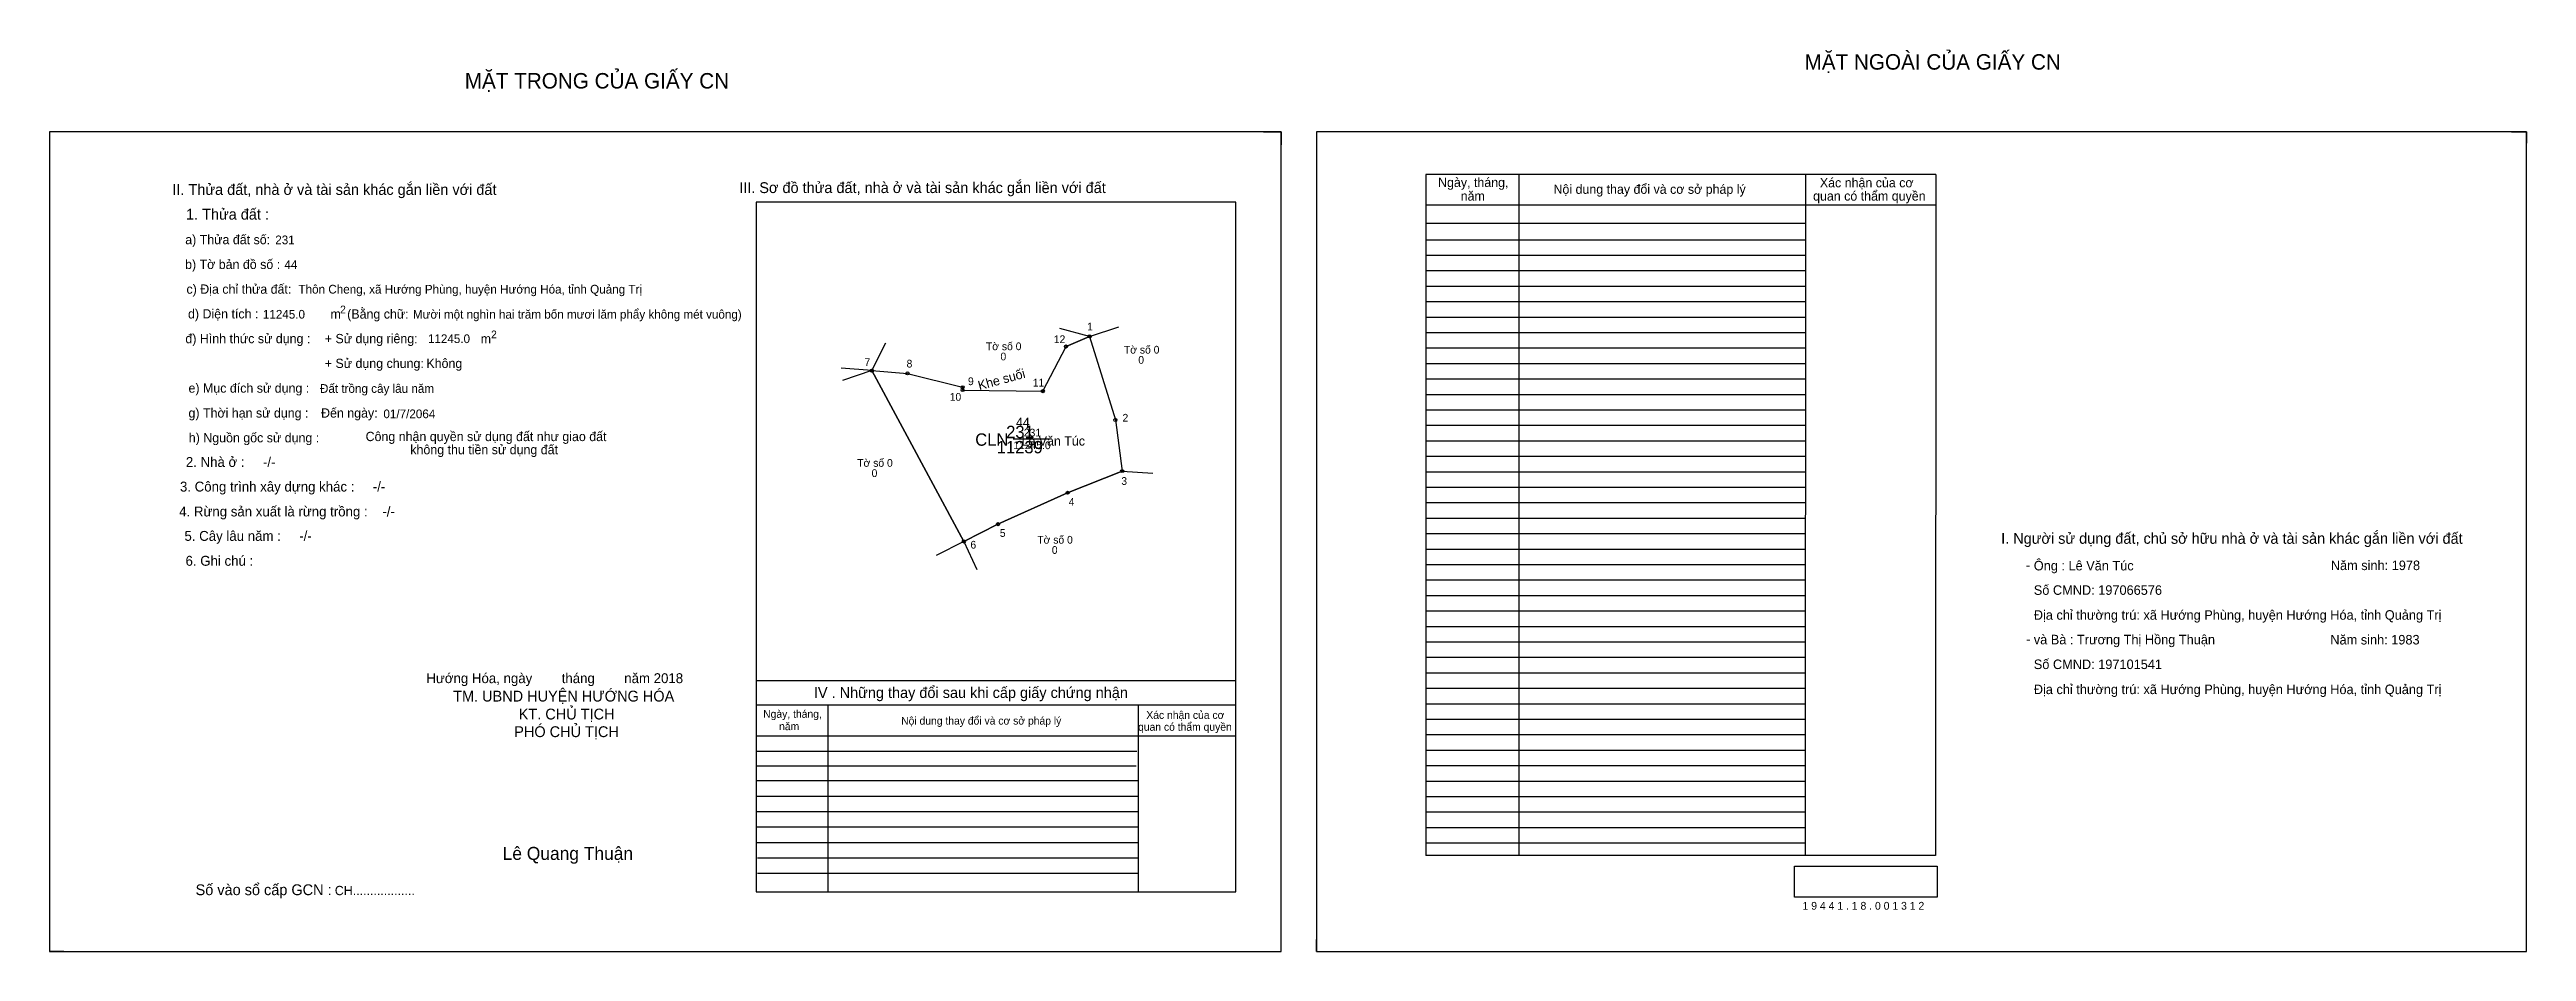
# Model space of a CAD drawing. Extents: x 530129 to 533640, y 1849008 to 1849620.
# Drawn here: x 532039 to 533640, y 1849037 to 1849620 of the extents above.
import ezdxf

# ---------------------------------------------------------------- set-up
doc = ezdxf.new("R2010")
doc.units = 0
for name, color, linetype in [('Default', 7, 'Continuous'), ('Level 10', 7, 'Continuous'), ('Level 11', 7, 'Continuous'), ('Level 13', 7, 'Continuous'), ('Level 2', 7, 'Continuous'), ('Level 22', 7, 'Continuous'), ('Level 27', 7, 'Continuous'), ('Level 3', 7, 'Continuous'), ('Level 36', 7, 'Continuous'), ('Level 4', 7, 'Continuous'), ('Level 5', 7, 'Continuous'), ('Level 55', 7, 'Continuous'), ('Level 6', 7, 'Continuous'), ('Level 7', 7, 'Continuous'), ('Level 8', 7, 'Continuous'), ('Level 9', 7, 'Continuous')]:
    doc.layers.add(name, color=color, linetype=linetype)

msp = doc.modelspace()

# ---------------------------------------------------------------- linework, layer by layer
at = {"layer": 'Level 10'}
for p, q in [((532823.4, 1849566.8), (532834.7, 1849566.8)), ((532834.7, 1849566.8), (532834.7, 1849558.4)), ((533630.2, 1849566.8), (533639.8, 1849566.8)), ((533639.8, 1849566.8), (533639.8, 1849559.4)), ((532710.9, 1849434.5), (532695.7, 1849428)), ((532570.2, 1849412.4), (532629.6, 1849301.9)), ((532696.7, 1849333.4), (532732, 1849347.4)), ((532651.7, 1849313.1), (532696.7, 1849333.4)), ((532629.6, 1849301.9), (532651.7, 1849313.1)), ((532038.6, 1849044.6), (532038.6, 1849036.8)), ((532047.8, 1849036.8), (532038.6, 1849036.8)), ((532857.5, 1849036.8), (532857.5, 1849044.6)), ((532857.5, 1849036.8), (532864.6, 1849036.8))]:
    msp.add_line(p, q, dxfattribs=at)
for points in [[(532038.6, 1849036.8), (532834.7, 1849036.8), (532834.7, 1849566.8), (532038.6, 1849566.8)], [(532857.5, 1849036.8), (533639.8, 1849036.8), (533639.8, 1849566.8), (532857.5, 1849566.8)], [(532628.8, 1849399.8), (532680.7, 1849399.1), (532695.7, 1849428), (532710.9, 1849434.5), (532727.6, 1849380.5), (532732, 1849347.4), (532696.7, 1849333.4), (532651.7, 1849313.1), (532629.6, 1849301.9), (532570.2, 1849412.4), (532593.2, 1849410.6), (532628.8, 1849401.6)]]:
    msp.add_lwpolyline(points, close=True, dxfattribs=at)
at = {"layer": 'Level 11'}
for centre in [(532710.9, 1849434.5), (532695.7, 1849428), (532570.2, 1849412.4), (532593.2, 1849410.6), (532628.8, 1849401.6), (532628.8, 1849399.8), (532628.8, 1849399.8), (532680.7, 1849399.1), (532727.6, 1849380.5), (532732, 1849347.4), (532696.7, 1849333.4), (532651.7, 1849313.1), (532629.6, 1849301.9)]:
    msp.add_circle(centre, 1, dxfattribs=at)
at = {"layer": 'Level 27'}
for p, q in [((532710.9, 1849434.5), (532691.6, 1849439.6)), ((532710.9, 1849434.5), (532729.9, 1849440.7)), ((532570.2, 1849412.4), (532579.1, 1849430.3)), ((532570.2, 1849412.4), (532550.3, 1849413.9)), ((532570.2, 1849412.4), (532551.2, 1849406.1)), ((532732, 1849347.4), (532751.9, 1849346)), ((532629.6, 1849301.9), (532611.7, 1849292.9)), ((532629.6, 1849301.9), (532638, 1849283.8))]:
    msp.add_line(p, q, dxfattribs=at)
at = {"layer": 'Level 6'}
msp.add_lwpolyline([(533166.5, 1849091.9), (533258.9, 1849091.9), (533258.9, 1849072), (533166.5, 1849072)], close=True, dxfattribs=at)
at = {"layer": 'Level 7'}
for p, q in [((533173.5, 1849496.8), (532928.3, 1849496.8)), ((533173.5, 1849486.8), (532928.3, 1849486.8)), ((533173.5, 1849476.8), (532928.3, 1849476.8)), ((533173.5, 1849466.8), (532928.3, 1849466.8)), ((533173.5, 1849456.8), (532928.3, 1849456.8)), ((533173.5, 1849446.8), (532928.3, 1849446.8)), ((533173.5, 1849436.8), (532928.3, 1849436.8)), ((533173.5, 1849426.8), (532928.3, 1849426.8)), ((533173.5, 1849416.8), (532928.3, 1849416.8)), ((533173.5, 1849406.8), (532928.3, 1849406.8)), ((533173.5, 1849396.8), (532928.3, 1849396.8)), ((533173.5, 1849386.8), (532928.3, 1849386.8)), ((533173.5, 1849376.8), (532928.3, 1849376.8)), ((533173.5, 1849366.8), (532928.3, 1849366.8)), ((533173.5, 1849356.8), (532928.3, 1849356.8)), ((533173.5, 1849346.8), (532928.3, 1849346.8)), ((533173.5, 1849336.8), (532928.3, 1849336.8)), ((533173.5, 1849326.8), (532928.3, 1849326.8)), ((533173.5, 1849316.8), (532928.3, 1849316.8)), ((533173.5, 1849306.8), (532928.3, 1849306.8)), ((533173.5, 1849296.8), (532928.3, 1849296.8)), ((533173.5, 1849286.8), (532928.3, 1849286.8)), ((533173.5, 1849276.8), (532928.3, 1849276.8)), ((533173.5, 1849266.8), (532928.3, 1849266.8)), ((533173.5, 1849256.8), (532928.3, 1849256.8)), ((533173.5, 1849246.8), (532928.3, 1849246.8)), ((533173.5, 1849236.8), (532928.3, 1849236.8)), ((533173.5, 1849226.8), (532928.3, 1849226.8)), ((533173.5, 1849216.8), (532928.3, 1849216.8)), ((533173.5, 1849206.8), (532928.3, 1849206.8)), ((533173.5, 1849196.8), (532928.3, 1849196.8)), ((533173.5, 1849186.8), (532928.3, 1849186.8)), ((532741.5, 1849166.1), (532495.4, 1849166.1)), ((533173.5, 1849176.8), (532928.3, 1849176.8)), ((533173.5, 1849166.8), (532928.3, 1849166.8)), ((532741.1, 1849156.6), (532495.4, 1849156.6)), ((532742.3, 1849147.1), (532495.4, 1849147.1)), ((533173.5, 1849156.8), (532928.3, 1849156.8)), ((533173.5, 1849146.8), (532928.3, 1849146.8)), ((532742.3, 1849137.1), (532495.4, 1849137.1)), ((533173.5, 1849136.8), (532928.3, 1849136.8)), ((532742.3, 1849127.1), (532495.4, 1849127.1)), ((532742.3, 1849117.1), (532495.4, 1849117.1)), ((533173.5, 1849126.8), (532928.3, 1849126.8)), ((533173.5, 1849116.8), (532928.3, 1849116.8)), ((532742.3, 1849107.1), (532495.4, 1849107.1)), ((533173.5, 1849106.8), (532928.3, 1849106.8)), ((532742.3, 1849097.1), (532496.2, 1849097.1)), ((532742.3, 1849087.1), (532496.2, 1849087.1))]:
    msp.add_line(p, q, dxfattribs=at)
at = {"layer": 'Level 8'}
for p, q in [((533257.9, 1849539.3), (532928.3, 1849539.3)), ((532928.3, 1849539.3), (532928.3, 1849098.8)), ((532988.3, 1849539.3), (532988.3, 1849098.8)), ((533173.7, 1849539.1), (533173.5, 1849098.8)), ((533257.9, 1849539.3), (533257.8, 1849098.8)), ((532805.4, 1849521.4), (532495.4, 1849521.4)), ((532495.4, 1849521.4), (532495.4, 1849075.4)), ((532805.4, 1849075.4), (532805.4, 1849521.4)), ((533257.9, 1849519.3), (532928.3, 1849519.3)), ((533173.5, 1849507.5), (532928.3, 1849507.5)), ((532805.4, 1849211.8), (532495.4, 1849211.8)), ((532805.4, 1849196.1), (532495.4, 1849196.1)), ((532541.7, 1849196.1), (532541.7, 1849075.4)), ((532742.3, 1849196.1), (532742.3, 1849075.4)), ((532805.4, 1849176.1), (532495.4, 1849176.1)), ((533257.8, 1849098.8), (532928.3, 1849098.8)), ((532495.4, 1849075.4), (532805.4, 1849075.4))]:
    msp.add_line(p, q, dxfattribs=at)
at = {"layer": 'Level 9'}
msp.add_line((532661.6, 1849368.2), (532685.4, 1849368.2), dxfattribs=at)

# ---------------------------------------------------------------- texts
at = {"layer": 'Default'}
for s, p in [('e) Mục đích sử dụng :', (532128.4, 1849398.1)), ('g) Thời hạn sử dụng :', (532128.4, 1849382)), ('Đến ngày:', (532214.1, 1849382)), ('h) Nguồn gốc sử dụng :', (532128.6, 1849366)), ('Công nhận quyền sử dụng đất như giao đất', (532242.9, 1849366.8)), ('không thu tiền sử dụng đất', (532271.8, 1849358.3))]:
    msp.add_text(s, height=6, dxfattribs=at).set_placement(p)
at = {"layer": 'Level 13'}
for s, p in [('231', (532668.4, 1849369.8)), ('.', (532659.1, 1849365.7)), ('11245.0', (532661.6, 1849361.6))]:
    msp.add_text(s, height=5, dxfattribs=at).set_placement(p)
at = {"layer": 'Level 2'}
msp.add_text('Lê Văn Túc', height=6, dxfattribs=at).set_placement((532666.9, 1849363.9))
at = {"layer": 'Level 22'}
msp.add_text('Khe suối', height=6, rotation=15.2576, dxfattribs=at).set_placement((532639.7, 1849399.7))
at = {"layer": 'Level 3'}
msp.add_text('CLN ', height=8, dxfattribs=at).set_placement((532637, 1849363.8))
at = {"layer": 'Level 36'}
for s, p in [('Tờ số 0', (532643.9, 1849425.6)), ('0', (532653.3, 1849419)), ('Tờ số 0', (532733.1, 1849423.4)), ('0', (532742.4, 1849416.8)), ('Tờ số 0', (532560.7, 1849350.2)), ('0', (532570, 1849343.6)), ('Tờ số 0', (532677.1, 1849300.5)), ('0', (532686.5, 1849293.9))]:
    msp.add_text(s, height=5, dxfattribs=at).set_placement(p)
at = {"layer": 'Level 4'}
msp.add_text('231', height=8, dxfattribs=at).set_placement((532657, 1849368.7))
at = {"layer": 'Level 5'}
msp.add_text('11239', height=8, dxfattribs=at).set_placement((532650.9, 1849358.9))
at = {"layer": 'Level 55'}
for s, height, p in [('1', 0.8, (532710.7, 1849434.5)), ('0', 0.22, (532710.8, 1849434.2)), ('0', 0.22, (532710.8, 1849434.2)), ('0', 0.22, (532710.8, 1849434.2)), ('12', 0.8, (532695.2, 1849428)), ('0', 0.22, (532695.7, 1849427.7)), ('7', 0.8, (532570, 1849412.4)), ('0', 0.22, (532570.2, 1849412.1)), ('0', 0.22, (532570.2, 1849412.1)), ('8', 0.8, (532593, 1849410.6)), ('0', 0.22, (532593.2, 1849410.4)), ('9', 0.8, (532628.6, 1849401.6)), ('10', 0.8, (532628.2, 1849399.8)), ('0', 0.22, (532628.7, 1849399.6)), ('0', 0.22, (532628.8, 1849401.4)), ('11', 0.8, (532680.2, 1849399.1)), ('0', 0.22, (532680.6, 1849398.9)), ('2', 0.8, (532727.4, 1849380.5)), ('0', 0.22, (532727.6, 1849380.3)), ('0', 0.22, (532727.6, 1849380.3)), ('3', 0.8, (532731.7, 1849347.4)), ('0', 0.22, (532731.9, 1849347.1)), ('0', 0.22, (532731.9, 1849347.1)), ('0', 0.22, (532731.9, 1849347.1)), ('0', 0.22, (532731.9, 1849347.1)), ('4', 0.8, (532696.4, 1849333.4)), ('0', 0.22, (532696.6, 1849333.2)), ('0', 0.22, (532696.6, 1849333.2)), ('5', 0.8, (532651.5, 1849313.1)), ('0', 0.22, (532651.7, 1849312.9)), ('0', 0.22, (532651.7, 1849312.9)), ('6', 0.8, (532629.3, 1849301.9)), ('0', 0.22, (532629.5, 1849301.7)), ('0', 0.22, (532629.5, 1849301.7)), ('0', 0.22, (532629.5, 1849301.7))]:
    msp.add_text(s, height=height, dxfattribs=at).set_placement(p)
at = {"layer": 'Level 6'}
for s, height, p in [('231', 5.63, (532184.5, 1849494.1)), ('44', 5.63, (532190.4, 1849478.1)), ('Thôn Cheng, xã Hướng Phùng, huyện Hướng Hóa, tỉnh Quảng Trị', 5.64, (532199.5, 1849462.2)), ('11245.0', 5.63, (532176.5, 1849446)), ('Mười một nghìn hai trăm bốn mươi lăm phẩy không mét vuông)', 5.632, (532273.5, 1849446)), ('11245.0', 5.63, (532283.2, 1849430.2)), ('Đất trồng cây lâu năm', 5.64, (532213.4, 1849398)), ('01/7/2064', 5.64, (532254.4, 1849381.6)), ('Ông : Lê Văn Túc', 6.16, (533321.3, 1849283.2)), ('Năm sinh: 1978', 6.16, (533513.3, 1849283.4)), ('Số CMND: 197066576', 6.16, (533321.3, 1849267.4)), ('Địa chỉ thường trú: xã Hướng Phùng, huyện Hướng Hóa, tỉnh Quảng Trị', 6.16, (533321.3, 1849251.3)), ('và Bà : Trương Thị Hồng Thuận', 6.16, (533321.3, 1849235.4)), ('Năm sinh: 1983', 6.16, (533513, 1849235.3)), ('Số CMND: 197101541', 6.16, (533321.3, 1849219.4)), ('Địa chỉ thường trú: xã Hướng Phùng, huyện Hướng Hóa, tỉnh Quảng Trị', 6.16, (533321.3, 1849203.2)), ('1 9 4 4 1 . 1 8 . 0 0 1 3 1 2', 5.04, (533171.8, 1849063.8))]:
    msp.add_text(s, height=height, dxfattribs=at).set_placement(p)
at = {"layer": 'Level 7'}
for s, height, p in [('MẶT NGOÀI CỦA GIẤY CN', 10, (533173.1, 1849607)), ('MẶT TRONG CỦA GIẤY CN', 10, (532307, 1849594.8)), ('II. Thửa đất, nhà ở và tài sản khác gắn liền với đất', 7, (532118, 1849526)), ('III. Sơ đồ thửa đất, nhà ở và tài sản khác gắn liền với đất', 7, (532484.4, 1849527.2)), ('Ngày, tháng,', 6, (532936.2, 1849531.1)), ('Nội dung thay đổi và cơ sở pháp lý', 6, (533010.8, 1849526.7)), ('Xác nhận của cơ', 6, (533183, 1849530.9)), ('1. Thửa đất :', 7, (532126.8, 1849510)), ('năm', 6, (532950.8, 1849522.3)), (' quan có thẩm quyền', 6, (533176.4, 1849522.3)), ('a) Thửa đất số:', 6, (532126.3, 1849494.1)), ('b) Tờ bản đồ số :', 6, (532126.2, 1849478.1)), ('c) Địa chỉ thửa đất:', 6, (532127.1, 1849462.1)), ('d) Diện tích :', 6, (532128.1, 1849446.1)), ('m', 6, (532220.2, 1849446)), ('2', 5, (532226.4, 1849449.4)), ('(Bằng chữ:', 6, (532231, 1849446)), ('đ) Hình thức sử dụng :', 6, (532126.4, 1849430.1)), ('+ Sử dụng riêng:', 6, (532216.5, 1849430.1)), ('m', 6, (532317.3, 1849430)), ('2', 5, (532324, 1849433.3)), ('+ Sử dụng chung:', 6, (532216.5, 1849414.1)), ('Không', 6, (532282.2, 1849414.1)), ('44', 6, (532663.3, 1849375.9)), ('2. Nhà ở :     -/-', 6.4, (532126.7, 1849350.1)), ('3. Công trình xây dựng khác :     -/-', 6.4, (532122.9, 1849334.2)), ('4. Rừng sản xuất là rừng trồng :    -/-', 6.4, (532122.4, 1849318.1)), ('5. Cây lâu năm :     -/-', 6.4, (532125.8, 1849302.3)), ('I. Người sử dụng đất, chủ sở hữu nhà ở và tài sản khác gắn liền với đất', 7, (533300.2, 1849300.4)), ('6. Ghi chú :', 6.4, (532126.5, 1849286.2)), ('-', 6.4, (533316.2, 1849283.4)), ('-', 6.4, (533316.3, 1849235.6)), ('Hướng Hóa, ngày        tháng        năm 2018', 6.4, (532282.2, 1849210.3)), ('TM. UBND HUYỆN HƯỚNG HÓA', 7, (532299.5, 1849198.4)), ('KT. CHỦ TỊCH', 7, (532341.9, 1849186.8)), ('IV . Những thay đổi sau khi cấp giấy chứng nhận', 7, (532532.7, 1849200.7)), ('PHÓ CHỦ TỊCH', 7, (532339, 1849175.4)), ('Ngày, tháng,', 5, (532499.9, 1849187.9)), ('năm', 5, (532510.2, 1849179.9)), ('Nội dung thay đổi và cơ sở pháp lý', 5, (532589.1, 1849183.5)), (' quan có thẩm quyền', 5, (532740.4, 1849179.5)), ('Xác nhận của cơ', 5, (532747.6, 1849187.2)), ('Lê Quang Thuận', 8.4, (532331.5, 1849096)), ('Số vào sổ cấp GCN :', 7, (532133, 1849073.2)), ('CH..................', 6, (532223, 1849073.2))]:
    msp.add_text(s, height=height, dxfattribs=at).set_placement(p)
at = {"layer": 'Level 9'}
for s, p in [('12', (532687.8, 1849430.2)), ('1', (532709.3, 1849438.4)), ('7', (532565.4, 1849415.4)), ('8', (532592.6, 1849414.4)), ('9', (532632.3, 1849403)), ('11', (532674.2, 1849402.1)), ('10', (532620.5, 1849392.9)), ('2', (532732.2, 1849379.4)), ('3', (532731.4, 1849338.5)), ('4', (532697.4, 1849325)), ('5', (532652.9, 1849304.9)), ('6', (532633.9, 1849297.3))]:
    msp.add_text(s, height=5, dxfattribs=at).set_placement(p)

doc.saveas('drawing.dxf')
